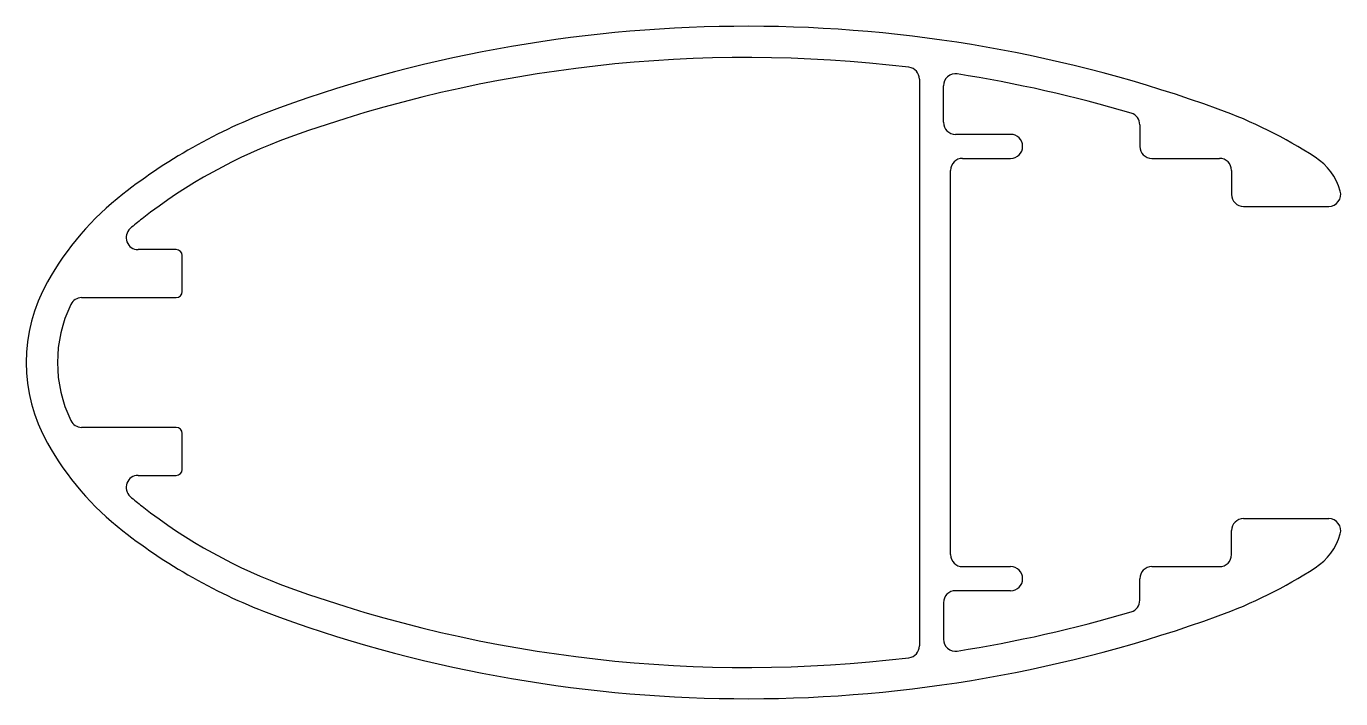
# Model space of a CAD drawing. Extents: x 2761.1 to 2815.9, y 1194.1 to 1222.1.
import ezdxf

# ---------------------------------------------------------------- set-up
doc = ezdxf.new("R2010")
doc.units = 0
doc.layers.get('0').update_dxf_attribs({"linetype": 'CONTINUOUS'})

msp = doc.modelspace()

# ---------------------------------------------------------------- linework, layer by layer
for p, q in [((2798.33, 1219.901), (2798.33, 1196.308)), ((2799.33, 1218.104), (2799.33, 1219.623)), ((2802.13, 1217.604), (2799.83, 1217.604)), ((2807.509, 1218.002), (2807.509, 1217.104)), ((2800.13, 1216.604), (2802.13, 1216.604)), ((2808.009, 1216.604), (2810.83, 1216.604)), ((2799.63, 1200.104), (2799.63, 1216.104)), ((2811.33, 1216.104), (2811.33, 1215.104)), ((2811.83, 1214.604), (2815.377, 1214.604)), ((2767.379, 1212.804), (2765.789, 1212.804)), ((2767.629, 1211.054), (2767.629, 1212.554)), ((2763.436, 1210.804), (2767.379, 1210.804)), ((2767.379, 1205.404), (2763.436, 1205.404)), ((2767.629, 1203.654), (2767.629, 1205.154)), ((2765.789, 1203.404), (2767.379, 1203.404)), ((2811.83, 1201.604), (2815.377, 1201.604)), ((2811.33, 1200.104), (2811.33, 1201.104)), ((2800.13, 1199.604), (2802.13, 1199.604)), ((2808.009, 1199.604), (2810.83, 1199.604)), ((2807.509, 1198.207), (2807.509, 1199.104)), ((2802.13, 1198.604), (2799.83, 1198.604)), ((2799.33, 1198.104), (2799.33, 1196.586))]:
    msp.add_line(p, q)
for centre, radius, start, end in [((2791.149, 1164.48), 57.623, 70.08929, 109.75663), ((2791.149, 1164.48), 56.323, 83.1263, 109.7566), ((2797.83, 1219.901), 0.5, 0, 83.1263), ((2799.83, 1219.623), 0.5, 81.0536, 180), ((2791.149, 1164.48), 56.323, 73.4943, 81.0536), ((2779.605, 1196.622), 23.47, 109.7566, 128.0146), ((2807.009, 1218.002), 0.5, 0, 73.4943), ((2803.999, 1199.957), 19.89, 57.059, 70.0893), ((2799.83, 1218.104), 0.5, 180, 270), ((2802.13, 1217.104), 0.5, 270, 90), ((2779.605, 1196.622), 22.17, 109.7566, 128.0146), ((2808.009, 1217.104), 0.5, 180, 270), ((2800.13, 1216.104), 0.5, 90, 180), ((2810.83, 1216.104), 0.5, 0, 90), ((2813.455, 1214.551), 2.5, 16.0658, 57.059), ((2772.72, 1205.43), 12.29, 128.0146, 150.6113), ((2811.83, 1215.104), 0.5, 180, 270), ((2815.377, 1215.104), 0.5, 270, 16.0658), ((2772.72, 1205.43), 10.99, 128.0146, 131.3529), ((2765.789, 1213.304), 0.5, 131.3529, 270), ((2767.379, 1212.554), 0.25, 0, 90), ((2767.97, 1208.104), 6.84, 150.6113, 209.3887), ((2767.379, 1211.054), 0.25, 270, 0), ((2767.97, 1208.104), 5.54, 154.1187, 205.8813), ((2763.436, 1210.304), 0.5, 90, 154.1187), ((2763.436, 1205.904), 0.5, 205.8813, 270), ((2767.379, 1205.154), 0.25, 0, 90), ((2772.72, 1210.779), 12.29, 209.3887, 231.9854), ((2765.789, 1202.904), 0.5, 90, 228.6471), ((2767.379, 1203.654), 0.25, 270, 0), ((2772.72, 1210.779), 10.99, 228.6471, 231.9854), ((2779.605, 1219.587), 22.17, 231.9854, 250.2434), ((2811.83, 1201.104), 0.5, 90, 180), ((2815.377, 1201.104), 0.5, 343.9342, 90), ((2779.605, 1219.587), 23.47, 231.9854, 250.2434), ((2813.455, 1201.658), 2.5, 302.941, 343.9342), ((2800.13, 1200.104), 0.5, 180, 270), ((2810.83, 1200.104), 0.5, 270, 360), ((2802.13, 1199.104), 0.5, 270, 90), ((2808.009, 1199.104), 0.5, 90, 180), ((2803.999, 1216.252), 19.89, 289.9107, 302.941), ((2791.149, 1251.729), 56.323, 250.2434, 276.8737), ((2799.83, 1198.104), 0.5, 90, 180), ((2807.009, 1198.207), 0.5, 286.5057, 0), ((2791.149, 1251.729), 57.623, 250.24337, 289.91071), ((2791.149, 1251.729), 56.323, 278.9464, 286.5057), ((2797.83, 1196.308), 0.5, 276.8737, 360), ((2799.83, 1196.586), 0.5, 180, 278.9464)]:
    msp.add_arc(centre, radius, start, end)

doc.saveas('drawing.dxf')
